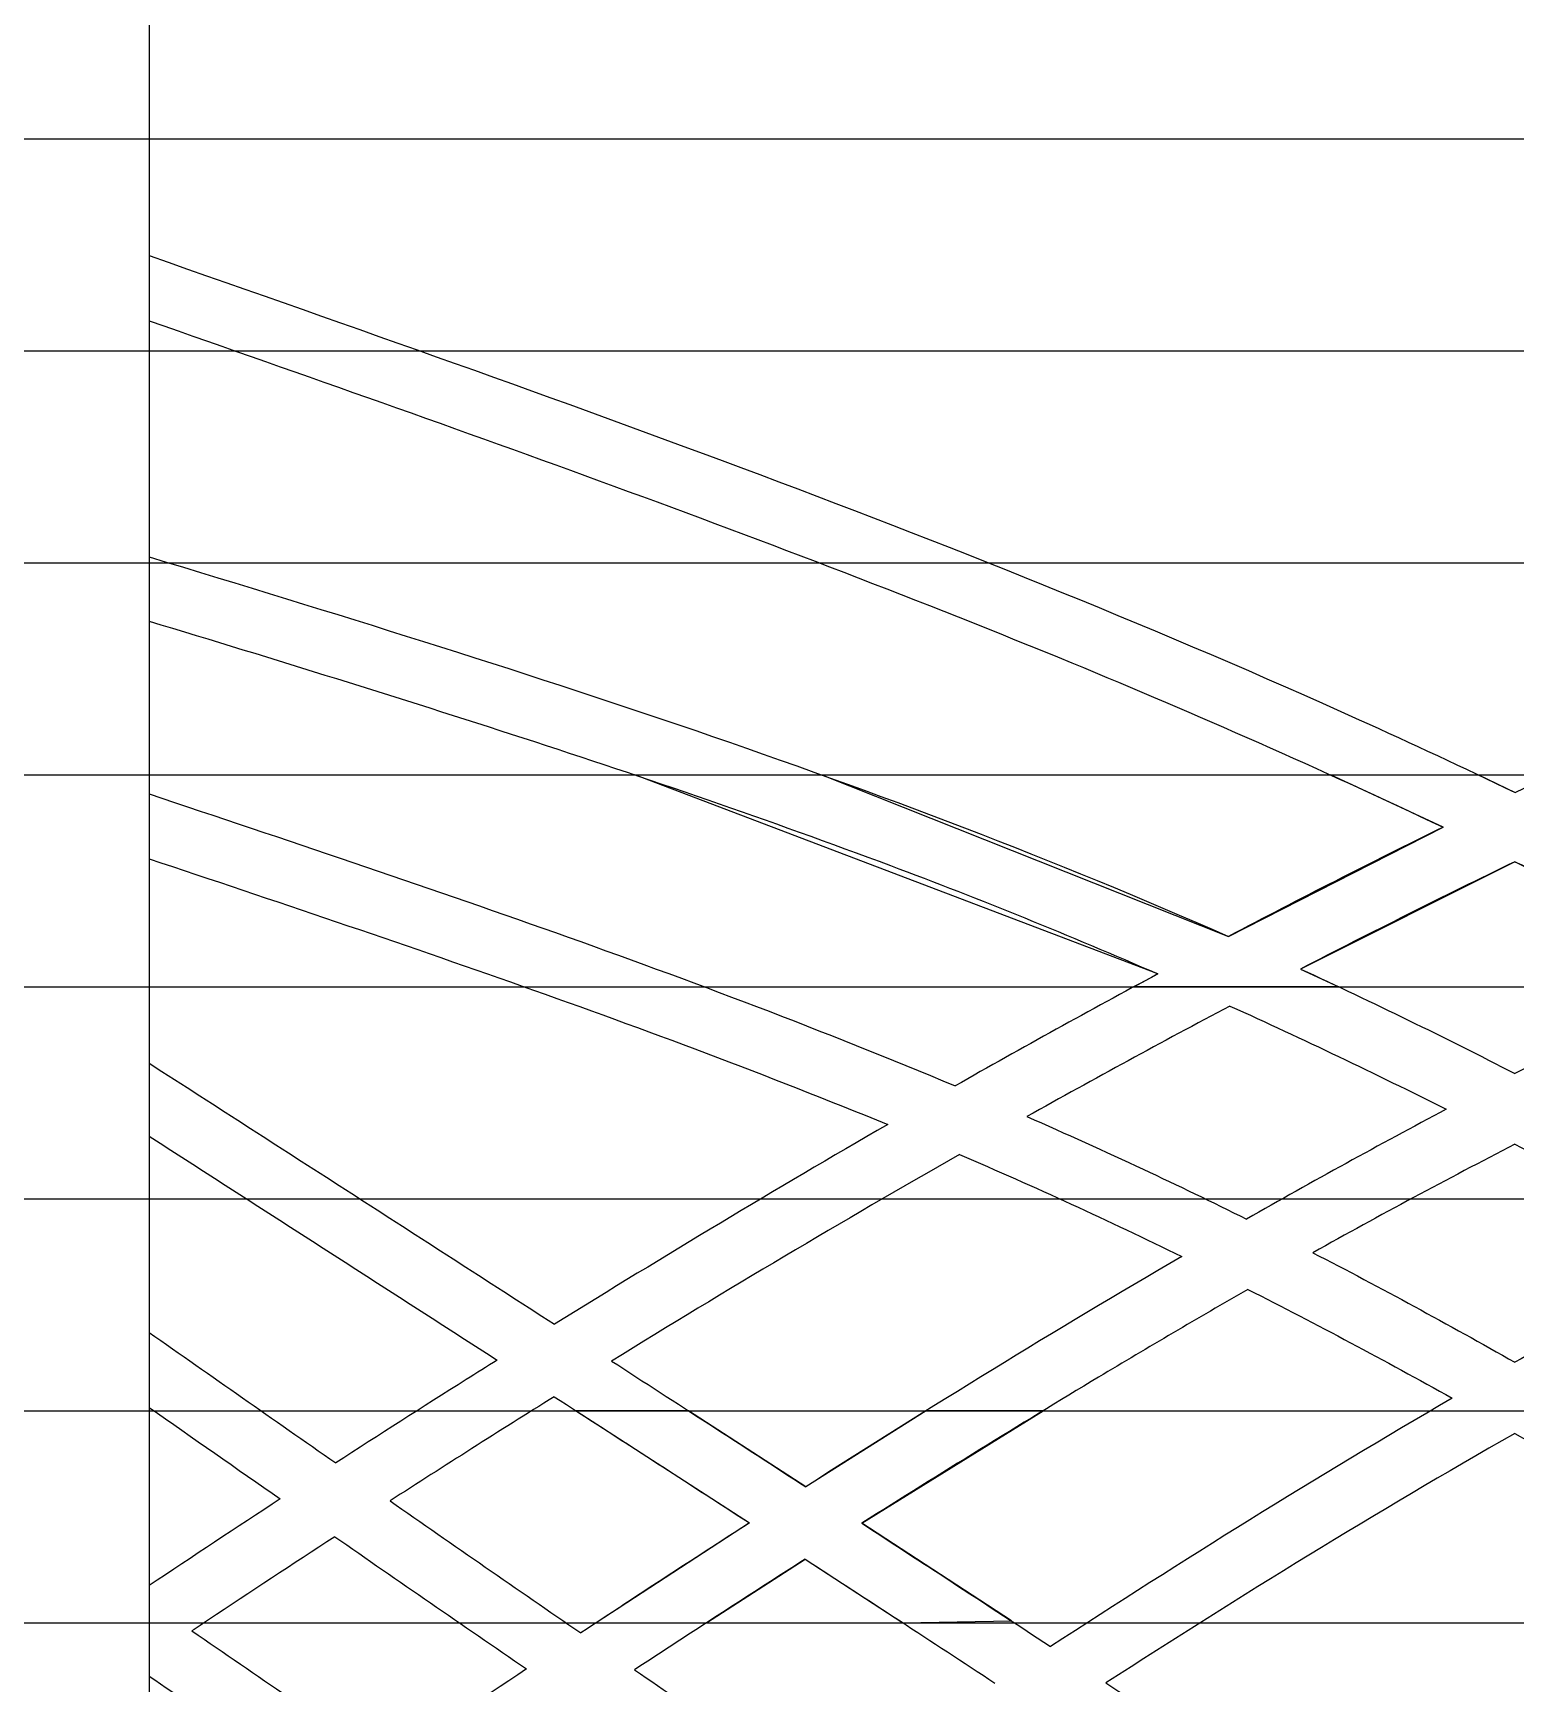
# Model space of a CAD drawing. Header units: feet. Extents: x 0 to 695, y -979 to -294.
# Drawn here: x 149.143 to 149.842, y -497.383 to -496.604 of the extents above; entities that cross this region are included whole.
import ezdxf

# ---------------------------------------------------------------- set-up
doc = ezdxf.new("R2010")
doc.units = ezdxf.units.FT
doc.header["$MEASUREMENT"] = 0
doc.layers.add('ATM Mangroves', color=3, linetype='Continuous')

msp = doc.modelspace()

# ---------------------------------------------------------------- hatches: boundary and pattern name
at = {"layer": 'ATM Mangroves', "transparency": 33554687}
h = msp.add_hatch(dxfattribs=at)
h.set_pattern_fill('AR-SAND', scale=0.09)
h.set_pattern_definition([(37.5, (0, 0), (-0.005669402, 0.17341414), [0, -0.1368, 0, -0.153, 0, -0.14625]), (7.5, (0, 0), (0.1592799, 0.25399315), [0, -0.0738, 0, -0.1233, 0, -0.04725]), (327.5, (-0.1107, 0), (0.280272768, 0.000509315), [0, -0.045, 0, -0.162, 0, -0.2115]), (317.5, (-0.1107, 0), (0.27055139, 0.0789908), [0, -0.0225, 0, -0.1062, 0, -0.1215])])
h.paths.add_polyline_path([(149.09754, -498.20509), (147.80474, -498.20509), (147.80497, -498.97344), (149.09754, -498.97344)])
h.paths.add_polyline_path([(150.49034, -498.20509), (149.19754, -498.20509), (149.19777, -498.97344), (150.49034, -498.97344)])
h.paths.add_polyline_path([(150.95336, -498.20509), (150.59034, -498.20509), (150.59057, -498.97344), (150.95336, -498.97344)])
h.paths.add_polyline_path([(147.70474, -498.20509), (147.25336, -498.20509), (147.25336, -498.97344), (147.70474, -498.97344)])
h.paths.add_polyline_path([(157.41853, -498.22414), (156.96715, -498.22414), (156.96715, -498.99249), (157.41853, -498.99249)])
h.paths.add_polyline_path([(158.81133, -498.22414), (157.51853, -498.22414), (157.51876, -498.99249), (158.81133, -498.99249)])
h.paths.add_polyline_path([(160.20413, -498.22414), (158.91133, -498.22414), (158.91156, -498.99249), (160.20413, -498.99249)])
h.paths.add_polyline_path([(160.66715, -498.22414), (160.30413, -498.22414), (160.30436, -498.99249), (160.66715, -498.99249)])
h.paths.add_polyline_path([(136.80187, -485.77072, -0.024824), (136.77726, -485.71986), (136.77726, -485.47551), (135.40475, -485.47551, 0.34479), (136.80187, -487.07777)])
h.paths.add_polyline_path([(138.84918, -485.47551), (137.34551, -485.47551), (137.34551, -485.71986, -0.024824), (137.3209, -485.77072), (137.3209, -487.09774, 0.366457)])
h.paths.add_polyline_path([(132.22752, -482.8723), (132.63472, -482.8723), (132.63472, -482.10395), (132.22752, -482.10395)])
h.paths.add_polyline_path([(132.73495, -482.8723), (134.02752, -482.8723), (134.02752, -482.10395), (132.73472, -482.10395)])
h.paths.add_polyline_path([(134.12775, -482.8723), (135.42032, -482.8723), (135.42032, -482.10395), (134.12752, -482.10395)])
h.paths.add_polyline_path([(135.52055, -482.8723), (135.92752, -482.8723), (135.92752, -482.10395), (135.52032, -482.10395)])

# ---------------------------------------------------------------- linework, layer by layer
at = {"layer": 'ATM Mangroves', "color": 7, "transparency": 33554687}
for p, q in [((147.25336, -496.65429), (150.95336, -496.65429)), ((147.25336, -496.75429), (150.95336, -496.75429)), ((147.25336, -496.85429), (150.95336, -496.85429)), ((147.25336, -496.95429), (150.95336, -496.95429)), ((147.25336, -497.05429), (150.95336, -497.05429)), ((147.25336, -497.15429), (150.95336, -497.15429)), ((147.25336, -497.25429), (150.95336, -497.25429)), ((147.25336, -497.35429), (150.95336, -497.35429))]:
    msp.add_line(p, q, dxfattribs=at)
for points in [[(149.19754, -495.10429), (149.19754, -498.15429), (149.09754, -498.15429), (149.09754, -495.10429)], [(150.25874, -496.95429), (150.01041, -497.0484), (150.0213, -497.05429), (149.92523, -497.05429), (149.94303, -497.04601), (149.84198, -496.99523), (149.74085, -497.04588), (149.7589, -497.05429), (149.66211, -497.05429), (149.67344, -497.04818), (149.42668, -496.95429), (149.51495, -496.95429), (149.70674, -497.03048), (149.80806, -496.97897), (149.75491, -496.95429), (149.8247, -496.95429), (149.842, -496.96253), (149.85935, -496.95429), (149.92936, -496.95429), (149.87592, -496.97901), (149.97714, -497.03065), (150.17004, -496.95429), (150.25874, -496.95429)], [(149.39895, -497.25429), (149.48077, -497.30719), (149.40847, -497.35429), (149.46051, -497.35429), (149.5071, -497.32428), (149.55316, -497.35429), (149.60443, -497.35344), (149.53378, -497.30734), (149.61931, -497.25429), (149.56414, -497.25429), (149.50733, -497.29014), (149.45203, -497.25429), (149.39895, -497.25429)]]:
    msp.add_lwpolyline(points, dxfattribs=at)
for points, knots in [([(149.19754, -496.70929), (149.39027, -496.77683), (149.60858, -496.85332), (149.81763, -496.95084), (149.842, -496.96253)], [0, 0, 0, 0, 0.611557, 0.6926835, 0.6926835, 0.6926835, 0.6926835]), ([(149.19754, -496.74001), (149.34422, -496.79142), (149.49036, -496.84283), (149.69192, -496.9257), (149.75032, -496.95162), (149.80806, -496.97897)], [0.0101445, 0.0101445, 0.0101445, 0.0101445, 0.4756349, 0.4756349, 0.6687492, 0.6687492, 0.6687492, 0.6687492]), ([(149.19754, -496.88173), (149.31572, -496.91763), (149.43308, -496.95429), (149.58986, -497.01297), (149.63189, -497.03005), (149.67344, -497.04818)], [0.0608054, 0.0608054, 0.0608054, 0.0608054, 0.4303627, 0.4303627, 0.5681636, 0.5681636, 0.5681636, 0.5681636]), ([(149.61165, -497.11548), (149.63005, -497.12352), (149.66481, -497.1392), (149.69915, -497.1558), (149.71532, -497.16385)], [0.4409087, 0.4409087, 0.4409087, 0.4409087, 0.5012883, 0.5555842, 0.5555842, 0.5555842, 0.5555842]), ([(149.71597, -497.19703), (149.69237, -497.21054), (149.66888, -497.22434), (149.60806, -497.26097), (149.57081, -497.28396), (149.53378, -497.30734)], [0.9055479, 0.9055479, 0.9055479, 0.9055479, 0.9877196, 0.9877196, 1.1193279, 1.1193279, 1.1193279, 1.1193279]), ([(149.3618, -497.23034), (149.3569, -497.23341), (149.3314, -497.24946), (149.30601, -497.26567), (149.28556, -497.27889)], [1.24590228, 1.24590228, 1.24590228, 1.24590228, 1.2631988, 1.33611841, 1.33611841, 1.33611841, 1.33611841]), ([(149.48077, -497.30719), (149.47014, -497.31404), (149.44356, -497.33126), (149.41708, -497.3486), (149.40121, -497.35907)], [1.16377576, 1.16377576, 1.16377576, 1.16377576, 1.2015895, 1.25849228, 1.25849228, 1.25849228, 1.25849228]), ([(149.53378, -497.30734), (149.54658, -497.31567), (149.57629, -497.33503), (149.60597, -497.35444), (149.62286, -497.36551)], [0.4002163, 0.4002163, 0.4002163, 0.4002163, 0.4460104, 0.506602, 0.506602, 0.506602, 0.506602]), ([(149.28512, -497.31368), (149.26521, -497.32665), (149.24537, -497.33972), (149.22297, -497.35463), (149.22035, -497.35638), (149.21774, -497.35812)], [1.35540769, 1.35540769, 1.35540769, 1.35540769, 1.42690471, 1.42690471, 1.4363775, 1.4363775, 1.4363775, 1.4363775]), ([(149.4266, -497.37648), (149.45548, -497.39622), (149.48511, -497.41629), (149.51486, -497.43617), (149.51553, -497.43661)], [0.2789341, 0.2789341, 0.2789341, 0.2789341, 0.383901, 0.386292, 0.386292, 0.386292, 0.386292])]:
    msp.add_open_spline(points, degree=3, knots=knots, dxfattribs=at)
for points in [[(149.19754, -496.85142), (149.37042, -496.90387), (149.54259, -496.95794), (149.70674, -497.03048)], [(149.19754, -496.96329), (149.32571, -497.00614), (149.45388, -497.04899), (149.57783, -497.10101)], [(149.80806, -496.97897), (149.77406, -496.99565), (149.74029, -497.01284), (149.70674, -497.03048)], [(149.19754, -496.99386), (149.31545, -497.0333), (149.4327, -497.07274), (149.54603, -497.11921)], [(149.84198, -496.99523), (149.80805, -497.01164), (149.77434, -497.02854), (149.74085, -497.04588)], [(149.84198, -496.99523), (149.87588, -497.01169), (149.90956, -497.02863), (149.94303, -497.04601)], [(149.67344, -497.04818), (149.64138, -497.0654), (149.60951, -497.08303), (149.57783, -497.10101)], [(149.74085, -497.04588), (149.77489, -497.06156), (149.80858, -497.07804), (149.84196, -497.0952)], [(149.94303, -497.04601), (149.909, -497.06166), (149.87533, -497.07809), (149.84196, -497.0952)], [(149.70751, -497.06332), (149.67536, -497.08032), (149.64341, -497.09772), (149.61165, -497.11548)], [(149.70751, -497.06332), (149.74185, -497.07887), (149.77586, -497.09513), (149.80958, -497.11204)], [(149.19754, -497.09029), (149.26134, -497.1313), (149.32514, -497.17232), (149.38886, -497.21345)], [(149.80958, -497.11204), (149.77791, -497.12877), (149.7465, -497.14608), (149.71532, -497.16385)], [(149.54603, -497.11921), (149.49314, -497.14974), (149.44077, -497.18123), (149.38886, -497.21345)], [(149.19754, -497.12476), (149.2523, -497.15996), (149.30708, -497.19511), (149.3618, -497.23034)], [(149.84193, -497.12851), (149.80991, -497.14501), (149.77815, -497.16209), (149.74661, -497.17971)], [(149.84193, -497.12851), (149.87395, -497.14506), (149.90571, -497.16219), (149.93725, -497.17986)], [(149.57991, -497.13339), (149.52464, -497.16484), (149.46993, -497.19738), (149.41574, -497.23081)], [(149.57991, -497.13339), (149.61525, -497.14851), (149.65017, -497.16458), (149.68472, -497.18148)], [(149.68472, -497.18148), (149.62486, -497.21634), (149.56581, -497.25281), (149.50733, -497.29014)], [(149.74661, -497.17971), (149.77871, -497.19627), (149.81047, -497.21355), (149.84195, -497.2314)], [(149.93725, -497.17986), (149.90517, -497.19638), (149.87341, -497.2136), (149.84195, -497.2314)], [(149.71597, -497.19703), (149.74842, -497.21346), (149.78055, -497.23059), (149.8124, -497.24832)], [(149.19754, -497.21729), (149.22687, -497.23784), (149.25619, -497.25839), (149.28556, -497.27889)], [(149.41574, -497.23081), (149.44629, -497.25055), (149.47683, -497.27033), (149.50733, -497.29014)], [(149.38864, -497.24763), (149.36271, -497.26382), (149.33691, -497.28021), (149.31121, -497.29678)], [(149.38864, -497.24763), (149.41938, -497.26745), (149.45009, -497.28729), (149.48077, -497.30719)], [(149.19754, -497.25269), (149.21813, -497.2671), (149.23877, -497.28149), (149.25943, -497.29585)], [(149.8124, -497.24832), (149.74823, -497.28553), (149.68519, -497.32497), (149.62286, -497.36551)], [(149.84192, -497.26496), (149.7766, -497.30213), (149.7124, -497.34167), (149.64896, -497.38266)], [(149.84192, -497.26496), (149.90727, -497.30226), (149.9715, -497.34196), (150.03496, -497.38311)], [(149.25943, -497.29585), (149.23872, -497.30937), (149.21809, -497.323), (149.19754, -497.33674)], [(149.31121, -497.29678), (149.34115, -497.31763), (149.37114, -497.33841), (149.40121, -497.35907)], [(149.28512, -497.31368), (149.31521, -497.33454), (149.34537, -497.35534), (149.37559, -497.37605)], [(149.5071, -497.32428), (149.48015, -497.34148), (149.45331, -497.35889), (149.4266, -497.37648)], [(149.5071, -497.32428), (149.53697, -497.34369), (149.5668, -497.36316), (149.59657, -497.3827)], [(149.21774, -497.35812), (149.24819, -497.37899), (149.27864, -497.39986), (149.30908, -497.42074)], [(149.19754, -497.37943), (149.2262, -497.39904), (149.25489, -497.41859), (149.28358, -497.43814)], [(149.37559, -497.37605), (149.35334, -497.39084), (149.33117, -497.40574), (149.30908, -497.42074)], [(149.64896, -497.38266), (149.71357, -497.42515), (149.77794, -497.46801), (149.84186, -497.51153)]]:
    msp.add_open_spline(points, degree=3, dxfattribs=at)

doc.saveas('drawing.dxf')
